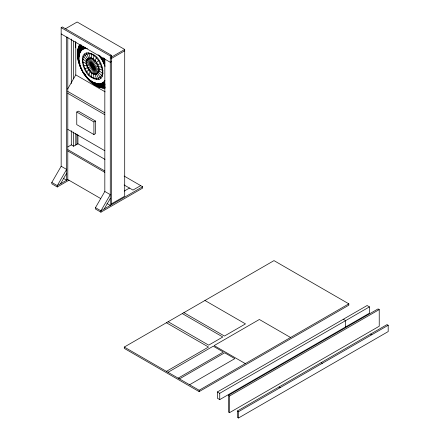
<?xml version="1.0" encoding="UTF-8"?>
<svg xmlns="http://www.w3.org/2000/svg" width="440" height="440" viewBox="0 0 440 440"><rect width="100%" height="100%" fill="white"/><g stroke="black" fill="none" stroke-linecap="round" stroke-linejoin="round"><path stroke-width="0.66" d="M75.466 47.861L75.564 41.756M78.947 56.837L79.107 51.942L80.377 47.905L81.576 46.387M79.25 54.901L79.332 52.398L80.57 48.466L82.412 46.14M79.332 55.968L79.486 52.866L80.691 49.038L82.868 46.283M91.317 77.368C81.763 72.814 76.34 45.111 93.968 54.967C103.521 59.527 108.944 87.225 91.317 77.368L92.521 67.205M92.763 65.131L93.968 54.967M79.162 55.132L79.409 54.362M79.574 53.829L80.729 50.155L82.803 47.531L83.765 47.058M79.359 45.017C74.888 54.087 78.579 64.663 83.254 72.886M88.682 75.042L92.274 66.99M93.011 65.351L96.602 57.294M67.623 89.023L75.785 74.894L75.785 41.927M69.014 180.191L57.266 186.972L51.81 183.821L51.81 182.474L61.166 166.265L61.166 27.627L62.332 26.95L111.452 55.308L111.452 204.754M60.572 183.711L66.621 173.239M124.13 176.061L142.637 186.747L142.637 188.1L100.925 212.179L95.469 209.028L95.469 207.68L104.825 191.477L104.825 59.136M104.236 208.923L110.281 198.446M79.536 45.227C74.651 54.566 79.096 65.824 84.145 74.168L84.739 73.799M80.691 44.655C75.597 51.381 78.216 60.797 81.097 67.936M81.285 44.913C76.929 50.05 77.979 57.723 79.915 63.674M81.461 45.645C78.474 49.022 78.276 54.071 78.963 58.328M80.636 50.688L82.671 48.125L84.48 47.229M80.476 51.205L82.472 48.686L85.217 47.322M80.251 51.689L82.209 49.209L85.646 47.845M79.954 52.14L81.889 49.693L84.557 48.367L87.131 48.279M104.753 81.637L103.994 82.599L101.293 83.936M86.312 72.111L92.059 66.721M93.225 65.621L98.972 60.225M83.864 72.463L83.386 72.793C88.083 80.184 95.53 88.391 105.05 87.89M65.61 28.661L77.149 22L124.707 49.456L124.707 196.202L111.254 203.968M61.166 27.627L110.281 55.985L111.452 55.308M110.858 57.453L124.707 49.456M110.858 58.8L124.707 50.809M111.452 61.611L110.281 62.288L61.166 33.93M76.758 112.024L78.314 111.128L95.469 121.028L95.469 133.633L93.907 134.536L76.758 124.63L76.758 112.024L93.907 121.93L95.469 121.028M67.793 146.911L71.297 144.887L73.639 146.234L77.924 143.759L104.957 159.368M100.705 198.55L67.793 179.548L57.266 185.625L51.81 182.474M124.229 191.076L129.531 188.018M140.69 185.625L132.968 190.08L124.124 184.971M142.637 186.747L100.925 210.832L95.469 207.68M124.295 347.05L273.988 260.623L348.832 303.837L348.832 305.19L199.144 391.611L124.295 348.398L124.295 347.05L199.144 390.264L348.832 303.837M166.397 371.355L208.5 347.05L166.397 322.74M168.025 372.295L213.246 346.187L223.382 352.039L178.162 378.147M179.454 378.895L224.67 352.786L234.806 358.639L189.585 384.747M217.404 391.952L367.098 305.525L369.435 306.878L369.435 313.181L219.742 399.603L217.404 398.255L217.404 391.952L219.742 393.3L369.435 306.878M228.371 395.329L378.065 308.902L379.231 309.579L379.231 326.233L229.543 412.66L228.371 411.983L228.371 395.329L229.543 396.006L379.231 309.579M237.331 411.021L387.024 324.599L388.19 325.276L388.19 331.573L238.502 418L237.331 417.324L237.331 411.021L238.502 411.697L388.19 325.276M83.985 46.365C77.038 51.282 78.023 61.98 81.268 68.937M84.09 73.276L83.749 73.447C88.572 80.201 96.272 86.889 105.039 86.196M100.727 83.969L103.395 82.649L104.946 80.685C96.322 90.514 84.145 76.054 80.933 68.008C77.616 61.633 77.182 47.982 87.164 48.428M104.61 82.616L101.86 83.98L97.504 84.079M104.748 82.946L102.432 84.09L99.055 84.205L97.955 83.864M104.891 83.336L102.993 84.276L99.545 84.397L96.366 83.402M104.748 83.936L103.538 84.535L100.007 84.656L94.435 82.924M105.21 84.288L104.066 84.854L100.441 84.981L93.957 82.968M84.629 73.678L84.035 73.97L84.293 73.755L85.646 75.51M84.376 68.778L91.878 66.413M93.407 65.929L100.909 63.564M104.561 85.239L100.843 85.366L96.745 84.084L94.743 82.847M105.028 85.684L101.206 85.817L96.993 84.496L94.732 83.094M104.934 86.757C98.379 87.566 92.73 82.957 88.418 78.573M86.79 77.005C91.184 82.555 97.708 88.099 105.232 87.346M105.105 88.105C95.783 88.396 88.545 80.762 83.743 73.568M83.006 65.263L91.751 66.083M93.533 66.253L102.278 67.073M95.326 83.039L96.905 83.534M94.353 84.101L97.059 85.778M82.291 61.809L91.685 65.764M93.599 66.572L102.993 70.526M75.785 74.894L105.16 91.856M67.793 91.438L104.819 112.816M67.793 93.346L104.819 114.725M67.793 129.355L104.819 150.733M67.832 149.639L104.72 170.935M67.793 150.964L104.819 172.343M370.651 334.054L371.822 334.725M343.321 319.259L345.659 320.606L345.659 326.909M61.166 166.265L66.621 169.416L57.266 185.625L57.266 186.972M104.825 191.477L110.281 194.623L100.925 210.832L100.925 212.179M63.349 178.332L66.621 180.224L66.621 37.081M107.008 203.538L110.281 205.431L110.281 55.985M290.543 337.491L259.358 319.484L214.137 345.593L245.322 363.6M321.145 362.637L322.311 363.308M204.941 300.487L245.482 323.895L224.433 336.05L183.893 312.642M182.264 313.577L222.805 336.985L208.676 345.147L168.135 321.739M279.043 386.942L280.209 387.618M95.09 82.885L96.448 83.727M90.745 80.636L93.605 82.412M82.28 58.658L91.685 65.472M93.599 66.864L103.004 73.684M92.307 81.791L92.758 82.209M98.087 54.698C101.272 57.904 103.62 61.93 105.034 66.215M82.973 56.012L91.746 65.23M93.538 67.111L102.311 76.324M100.089 55.897L102.113 58.526L104.957 64.009M84.496 73.805L86.114 75.911M99.061 55.666L102.025 59.78L104.924 66.083M84.332 54.06L91.872 65.049M93.412 67.287L100.953 78.276M104.297 58.185L104.753 59.021M103.285 57.778L104.968 60.841M102.696 58.157L104.934 62.227M81.367 68.431L82.181 69.91M83.441 72.188L84.469 73.97M82.852 71.819L83.386 72.793M86.251 52.938L92.054 64.944M93.231 67.392L99.033 79.404M88.611 52.712L92.268 64.922M93.016 67.413L96.674 79.624M102.025 87.456L102.174 87.984L101.657 86.081M79.695 63.058L79.855 63.943M91.24 53.405L92.51 64.988M92.774 67.348L94.045 78.93M97.449 86.026L97.493 86.521M96.531 85.58L96.542 85.932M238.502 411.697L238.502 418M229.543 396.006L229.543 412.66M219.742 393.3L219.742 399.603M199.144 390.264L199.144 391.611M93.907 121.93L93.907 134.536M77.924 134.981L77.924 143.759M76.951 134.195L76.951 144.326M75.785 133.518L75.785 144.996M73.639 41.041L73.639 78.606M73.639 132.055L73.639 146.234M71.297 39.039L71.297 83.567M71.297 130.708L71.297 144.887M67.793 37.081L67.793 179.548M103.736 87.939A26.021 15.026 60 0 1 102.465 87.819M100.161 87.279A26.021 15.026 60 0 1 98.379 86.62M94.039 84.156A26.021 15.026 60 0 1 92.983 83.38M89.276 80.042A26.021 15.026 60 0 1 88.396 79.096M79.359 63.503A26.021 15.026 60 0 1 78.809 61.65M77.913 50.182A26.021 15.026 60 0 1 79.321 45.7M86.317 60.561C84.276 66.413 94.056 80.432 98.967 71.781C101.008 65.923 91.229 51.904 86.317 60.561M91.701 65.335C92.719 70.741 95.326 63.921 91.701 65.335M86.911 61.039C85.036 66.352 93.852 79.079 98.373 71.297C100.249 65.989 91.432 53.262 86.911 61.039M83.595 56.766C79.701 65.197 93.104 86.372 101.689 75.57C105.584 67.144 92.18 45.964 83.595 56.766M92.285 65.791C92.411 67.656 93.709 65.61 92.285 65.791M83.595 72.38L83.259 72.556L83.611 72.408"/></g></svg>
